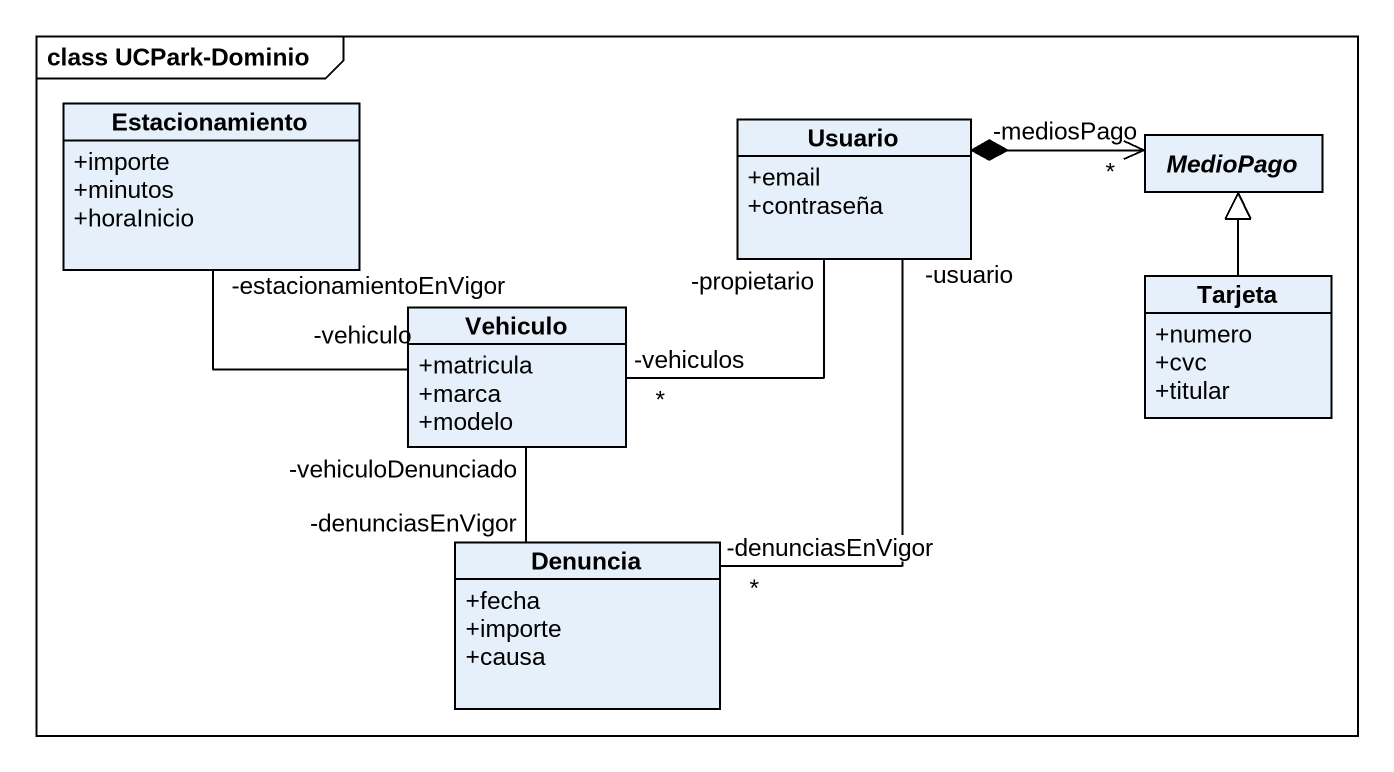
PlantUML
@startuml
mainframe class UCPark-Dominio
hide circle
hide empty members
skinparam classAttributeIconSize 0
class Estacionamiento {
  +importe
  +minutos
  +horaInicio
}
class Usuario {
  +email
  +contraseña
}
abstract class MedioPago
class Vehiculo {
  +matricula
  +marca
  +modelo
}
class Tarjeta {
  +numero
  +cvc
  +titular
}
class Denuncia {
  +fecha
  +importe
  +causa
}
Estacionamiento "-estacionamientoEnVigor" -- "-vehiculo" Vehiculo
Usuario *-right-> "-mediosPago\n*" MedioPago
Usuario "-propietario" -left- "-vehiculos\n*" Vehiculo
Usuario "-usuario" -- "-denunciasEnVigor\n*" Denuncia
Tarjeta -up-|> MedioPago
Denuncia "-denunciasEnVigor" -up- "-vehiculoDenunciado" Vehiculo
@enduml
